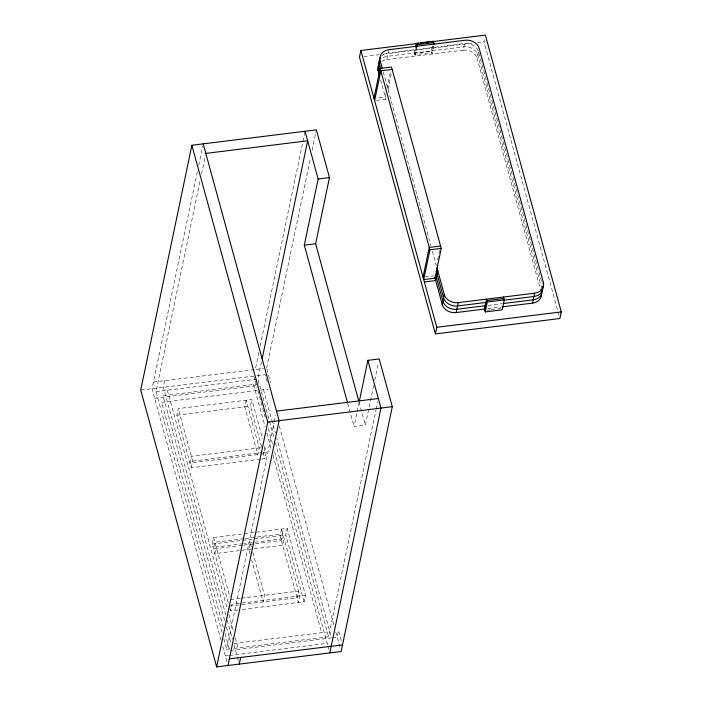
<?xml version="1.0" encoding="UTF-8"?>
<svg xmlns="http://www.w3.org/2000/svg" width="702" height="702" viewBox="0 0 702 702"><rect width="100%" height="100%" fill="white"/><g stroke="black" fill="none" stroke-linecap="round" stroke-linejoin="round"><path stroke-width="0.53" stroke-dasharray="3.51 2.63" d="M197.359 171.762L152.036 388.697L220.998 640.11M198.701 165.321L202.738 146.007M222.086 632.441L156.037 391.628L199.973 181.309M201.544 173.798L205.361 155.554M164.742 380.677L163.355 387.293L225.79 614.934M260.503 459.169L191.269 467.725L176.869 415.233L178.255 408.617L251.816 399.517L262.627 438.943M191.269 467.725L192.646 461.109L178.255 408.617M228.247 602.553L212.215 544.085L213.592 537.469L287.162 528.378L305.484 595.191L304.098 601.807L239.163 609.836M258.871 352.316L255.282 369.48L263.513 368.462M260.214 345.875L305.045 131.265M261.53 446.595L250.43 406.133L251.816 399.517M261.486 361.863L257.897 379.027L273.692 436.6M266.602 368.085L310.538 157.766M312.1 150.254L316.365 129.87M238.11 609.968L230.537 610.907L231.923 604.29L305.484 595.191M261.583 459.029L264.829 458.634L266.216 452.018L264.049 444.129M229.808 648.955L226.72 649.341L274.026 422.929M274.245 421.849L275.596 415.417M304.098 601.807L285.775 534.994L287.162 528.378M381.87 61.337A11.697 9.547 11.8 0 1 386.776 59.626L388.671 50.526M385.942 93.629L385.275 96.823L376.009 97.964M387.048 88.312L390.602 71.297M376.667 100.351L385.924 99.21L386.372 97.078M387.925 89.637L391.277 73.613M417.137 46.2L415.066 56.125L414.285 53.264L415.523 47.306M416.33 46.753L414.671 54.695L431.651 52.597L433.099 45.648M433.704 46.086L432.046 54.028L431.256 51.167L432.502 45.209M373.622 385.626L365.373 425.114L354.054 426.518L356.949 412.644M357.178 411.574L359.178 401.965M374.736 380.291L378.299 363.215M233.924 648.446L328.58 636.74L375.877 410.328M376.105 409.257L377.676 401.746M386.776 59.626L463.171 50.184L464.891 41.909M541.242 292.181L477.106 58.327L478.483 51.711M437.688 259.837L439.706 250.193M559.029 315.347L483.976 41.716L484.371 39.83M363.812 56.581L378.966 54.703M383.301 54.168L473.148 43.059M477.483 42.524L483.976 41.716M414.285 53.264L431.256 51.167M425.096 276.93L434.354 275.789M488.039 305.405L502.027 303.668M487.627 308.678L501.421 306.967M486.96 310.24L490.136 309.845M491.198 309.714L496.507 309.055M497.569 308.924L500.745 308.538M153.422 382.081L254.203 369.621M140.725 390.093L253.896 376.096M256.985 375.719L265.216 374.701L267.743 383.906M156.037 391.628L256.818 379.159M258.266 383.915L163.004 395.7L224.701 620.629M154.659 398.245L256.52 385.644M256.748 390.549L161.627 402.316L223.315 627.255M260.653 390.066L268.199 389.136M176.869 415.233L250.43 406.133M260.582 447.779L191.339 456.344L189.961 462.96L263.522 453.861L264.908 447.244L261.662 447.648M192.646 461.109L261.89 452.553M262.969 452.413L266.216 452.018M244.006 538.645L214.9 542.242L213.522 548.859L242.62 545.261M245.086 538.513L282.809 533.845L281.423 540.461L255.554 543.664M212.215 544.085L253.168 539.022M254.247 538.89L285.775 534.994M243.155 543.681L216.207 547.016L214.83 553.632L282.73 545.235L284.117 538.618L244.235 543.55M243.699 545.129L254.475 543.796M230.607 599.517L240.312 598.315M241.391 598.183L298.517 591.119L297.13 597.735L229.229 606.133M233.906 643.515L327.272 631.967M230.633 650.368L331.546 637.89L276.807 438.294M332.494 637.767L337.206 637.188L338.592 630.572L341.391 640.794M225.342 655.958L228.431 655.571M229.457 655.449L327.202 643.357M478.773 52.764L541.47 281.344M541.935 288.873L477.79 55.019A11.697 9.547 11.8 0 0 463.855 46.876L387.46 56.318A11.697 9.547 11.8 0 0 381.695 58.643M383.231 71.894L430.94 245.84M432.388 251.105L436.433 265.865M380.598 79.774L385.924 99.21M359.012 401.921L365.373 425.114M347.692 403.317L354.054 426.518M266.874 369.103L270.524 382.397M279.282 425.982L334.31 626.623M335.758 631.905L340.575 649.455M263.487 389.715L275.359 433.011M275.43 442.936L328.58 636.74M254.159 377.053L254.949 379.922M255.203 380.87L257.037 387.557M257.827 390.417L265.935 419.989M268.252 428.431L272.885 445.331M274.622 451.667L327.72 645.27M327.983 646.226L329.027 650.043M253.545 384.503L265.137 426.746M266.874 433.081L271.507 449.973M272.955 455.256L321.613 632.669M263.101 452.334L264.829 458.634M251.316 547.016L250.166 542.822L248.78 549.438L250.219 554.685M252.755 552.263L264.566 595.314L263.18 601.93L251.658 559.933M213.592 537.469L229.914 596.981M229.493 607.09L230.537 610.907M167.357 390.224L227.176 608.318M228.913 614.654L233.547 631.546M235.284 637.89L238.039 647.937M227.237 620.217L232.45 639.224M233.898 644.506L237.179 656.467M237.443 657.423L238.75 662.188M226.439 626.974L230.782 642.813M225.052 633.59L229.694 650.482M223.824 638.776L226.72 649.341M222.736 646.445L227.176 662.635M478.202 50.86A11.697 9.547 11.8 0 0 464.548 43.559L388.153 53.01A11.697 9.547 11.8 0 0 381.607 56.028M463.171 50.184A11.697 9.547 11.8 0 1 477.106 58.327M246.156 400.219L244.779 406.835L257.862 454.563L259.249 447.946L246.156 400.219M281.502 529.071L280.116 535.687L298.438 602.509L299.824 595.893L281.502 529.071"/><path stroke-width="1.05" d="M358.722 400.868L315.628 243.761L329.457 177.588L316.365 129.87L191.874 145.261L140.725 390.093L216.637 666.9L341.137 651.509L392.286 406.669L379.194 358.941L367.874 360.345L359.406 400.903M262.162 358.643L307.66 140.812L205.809 153.405M347.402 402.264L304.308 245.165L318.138 178.992L305.045 131.265M216.637 666.9L267.787 422.069L191.874 145.261M227.957 665.505L279.106 420.665L203.185 143.866M418.243 43.401L360.863 50.491L359.485 57.116L435.398 333.915L559.898 318.524L561.275 311.907L485.363 35.1L431.23 41.795M239.277 664.101L240.654 657.484M379.475 75.684L378.071 70.569L380.151 60.644A11.697 9.547 11.8 0 1 388.847 49.702L465.242 40.251A11.697 9.547 11.8 0 1 479.176 48.403L543.313 282.248L542.971 283.906M373.955 98.219L380.177 68.445L391.497 67.041L441.233 248.394L435.012 278.176L423.692 279.572L429.914 249.798L380.177 68.445M374.614 100.605L380.826 70.832L392.146 69.428M415.733 46.314L416.356 43.34L433.336 41.242L434.117 44.103M416.33 46.753L416.751 44.77L433.722 42.673M329.817 652.904L380.967 408.073L367.874 360.345M423.043 277.185L429.264 247.411L440.575 246.016M437.741 270.639L435.67 280.563L424.35 281.958M435.398 333.915L436.784 327.299L360.863 50.491M485.196 308.977L456.151 312.565A11.697 9.547 11.8 0 1 442.216 304.422L444.287 294.498L436.951 267.769M456.151 312.565L458.222 302.641L534.617 293.199A11.697 9.547 11.8 0 0 543.313 282.248M484.836 310.503L486.907 300.579L503.887 298.473M485.222 311.934L487.302 302.009L486.512 299.149L484.441 309.073L485.222 311.934L502.202 309.836L504.273 299.912L503.492 297.043M502.413 306.844L532.537 303.124L534.617 293.199M420.41 43.129L423.657 42.734M425.816 42.462L429.062 42.059M318.138 178.992L329.457 177.588M304.308 245.165L315.628 243.761M429.914 249.798L441.233 248.394M487.302 302.009L504.273 299.912M486.583 302.36L457.528 305.949A11.697 9.547 11.8 0 1 443.594 297.806L436.267 271.077M503.799 300.228L533.924 296.507A11.697 9.547 11.8 0 0 542.813 286.425M485.889 305.668L456.835 309.257A11.697 9.547 11.8 0 1 442.901 301.114L435.573 274.385M503.106 303.536L533.23 299.815A11.697 9.547 11.8 0 0 542.216 290.628M436.784 327.299L561.275 311.907M276.491 411.118L378.343 398.525M267.787 422.069L392.286 406.669M229.343 658.88L342.515 644.884M416.356 43.34L417.137 46.2M380.151 60.644L382.388 68.831M380.861 69.068L379.457 63.952A11.697 9.547 11.8 0 1 380.335 57.625M380.168 72.376L378.764 67.26A11.697 9.547 11.8 0 1 379.642 60.934M434.88 277.694L442.216 304.422M458.222 302.641A11.697 9.547 11.8 0 1 444.287 294.498M541.532 293.936A11.697 9.547 11.8 0 1 532.537 303.124M378.071 70.569A11.697 9.547 11.8 0 1 378.957 64.242"/></g></svg>
